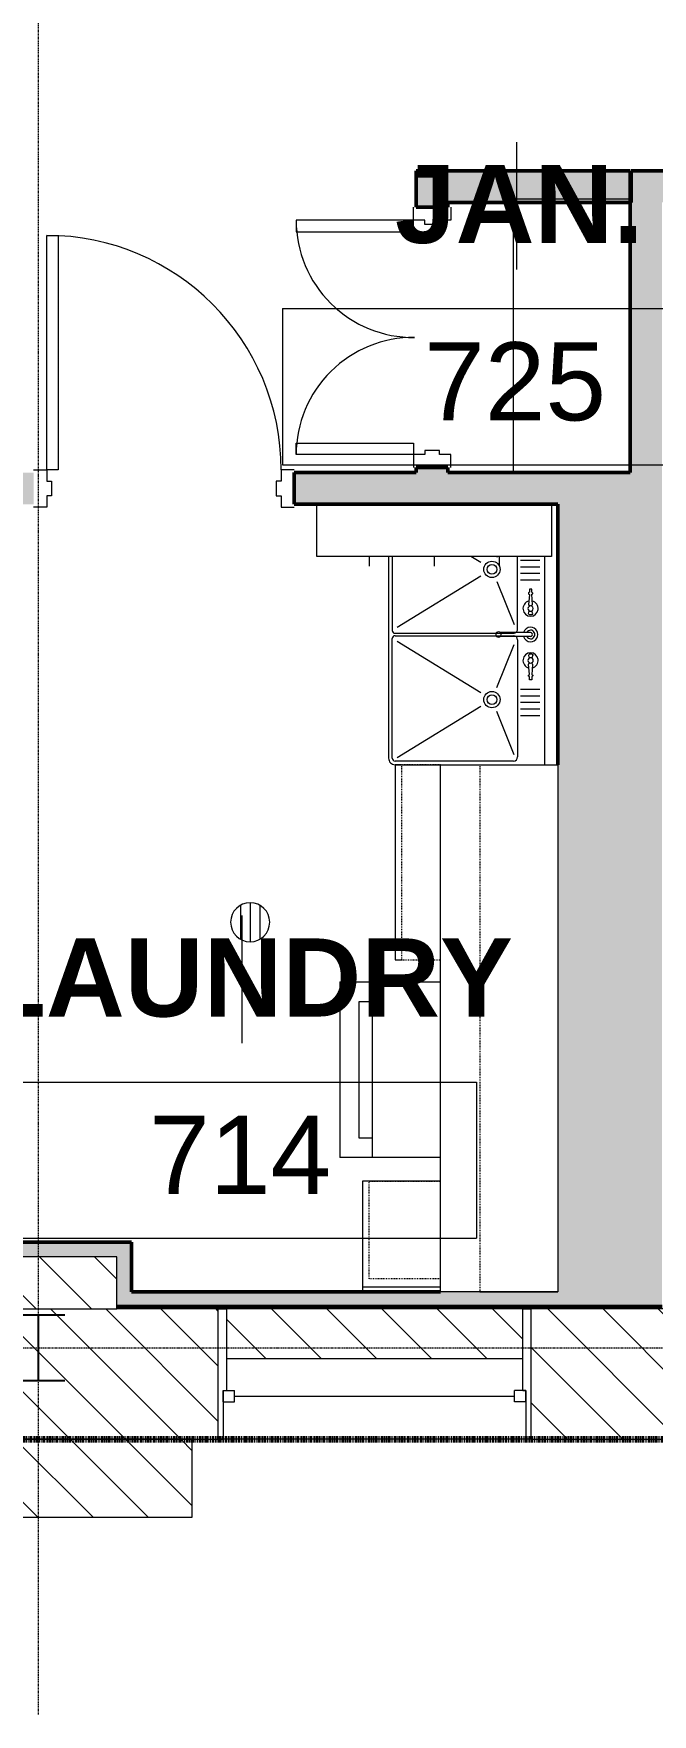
# Model space of a CAD drawing. Header units: inches. Extents: x -1106 to 1409, y -1111 to 918.
# Drawn here: x 364.9 to 459.9, y -285.5 to -27.3 of the extents above; entities that cross this region are included whole.
import ezdxf

# ---------------------------------------------------------------- set-up
doc = ezdxf.new("R2010")
doc.units = ezdxf.units.IN
doc.header["$MEASUREMENT"] = 0
for name, pattern in [('Dash', [0.25, 0.125, -0.125]), ('Dash_2_', [0.25, 0.125, -0.125]), ('Double Dash 3_8_', [1, 0.375, -0.125, 0.125, -0.125, 0.125, -0.125]), ('Grid Line 1_4_', [0.4375, 0.25, -0.0625, 0.0625, -0.0625])]:
    doc.linetypes.add(name, pattern=pattern)
for name, color, linetype, lineweight in [('A-AREA-IDEN', 2, 'Continuous', 9), ('A-DETL', 90, 'Continuous', 13), ('A-DOOR', 31, 'Continuous', 13), ('A-DOOR-FRAM', 31, 'Continuous', 20), ('A-GENM', 13, 'Continuous', 9), ('A-GLAZ', 151, 'Continuous', 13), ('A-WALL', 113, 'Continuous', 13), ('A-WALL-PATT', 111, 'Continuous', 13), ('I-WALL', 2, 'Continuous', 13), ('P-SANR-FIXT', 6, 'Continuous', 9), ('Q-CASE', 31, 'Continuous', 9), ('Q-CASE-HDLN', 31, 'Dash_2_', 9), ('Q-SPCQ', 91, 'Continuous', 13), ('S-COLS', 52, 'Continuous', 13), ('S-COLS-SYMB', 171, 'Continuous', 20), ('S-GRID', 1, 'Continuous', 9)]:
    doc.layers.add(name, color=color, linetype=linetype, lineweight=lineweight)
doc.styles.add('Arial_3', font='arial.ttf', dxfattribs={"height": 12})
doc.styles.add('Arial_B', font='arialbd.ttf', dxfattribs={"height": 12})
pattern_1 = [(135, (0, 0), (-4.24264, -4.24264), [])]

# ---------------------------------------------------------------- blocks, each defined once
blk = doc.blocks.new('Concrete-Square-Column - 24 x 8 pier-3368452-7TH FLOOR TELECOM UNDERFLOOR ROUTING PLAN')
at = {"layer": 'S-COLS', "lineweight": 9}
h = blk.add_hatch(dxfattribs=at)
h.set_pattern_fill('FP_10', color=53, style=0, pattern_type=2)
h.set_pattern_definition([(225, (-219.244, -365.68), (4.24264, -4.24264), [])])
h.paths.add_polyline_path([(4, 12), (-4, 12), (-4, -12), (4, -12), (4, 2.01)], flags=0)
at = {"layer": 'S-COLS', "color": 133, "lineweight": 20}
for p, q in [((4, 12), (-4, 12)), ((-4, 12), (-4, -12)), ((4, -12), (4, 12)), ((-4, -12), (4, -12))]:
    blk.add_line(p, q, dxfattribs=at)
blk = doc.blocks.new('Single-HM Frame - Private Bathroom 8 ft high-2839934-7TH FLOOR TELECOM UNDERFLOOR ROUTING PLAN')
at = {"layer": 'A-DOOR', "color": 253}
for p, q in [((-18, 2.87), (-17.99, 38.87)), ((-17.99, 38.87), (-16.24, 38.87)), ((-16.24, 38.87), (-16.25, 2.87)), ((-16.25, 2.87), (-18, 2.87))]:
    blk.add_line(p, q, dxfattribs=at)
blk.add_arc((-18, 2.87), 36, 360, 89.99, dxfattribs=at)
at = {"layer": 'A-DOOR-FRAM', "color": 133}
for p, q in [((-20, 2.87), (-18, 2.87)), ((-18, 2.87), (-18, 1.12)), ((18, 2.87), (18, 1.12)), ((20, 2.87), (18, 2.87)), ((-18, 1.12), (-17.25, 1.12)), ((-17.25, 1.12), (-17.25, -1.12)), ((17.25, 1.12), (17.25, -1.12)), ((18, 1.12), (17.25, 1.12)), ((-18, -1.12), (-18, -2.87)), ((-17.25, -1.12), (-18, -1.12)), ((17.25, -1.12), (18, -1.12)), ((18, -1.12), (18, -2.87)), ((-18, -2.87), (-20, -2.87)), ((18, -2.87), (20, -2.87))]:
    blk.add_line(p, q, dxfattribs=at)
blk = doc.blocks.new('Double Flush-HM Frame - 3_-0_ Storeroom-1429730-7TH FLOOR TELECOM UNDERFLOOR ROUTING PLAN')
at = {"layer": 'A-DOOR', "color": 133, "lineweight": 20}
for p, q in [((-36, 20.875), (-34.25, 20.875)), ((-36, 2.875), (-36, 20.875)), ((-34.25, 20.875), (-34.25, 2.875)), ((-1.75, 20.875), (-1.75, 2.875)), ((0, 20.875), (-1.75, 20.875)), ((0, 2.875), (0, 20.875)), ((-34.25, 2.875), (-36, 2.875)), ((-1.75, 2.875), (0, 2.875))]:
    blk.add_line(p, q, dxfattribs=at)
at = {"layer": 'A-DOOR', "color": 53, "lineweight": 9}
for centre, start, end in [((-36, 2.875), 359.5, 90), ((0, 2.875), 90, 180.5)]:
    blk.add_arc(centre, 18, start, end, dxfattribs=at)
at = {"layer": 'A-DOOR-FRAM', "color": 133}
for p, q in [((-36, 2.875), (-38, 2.875)), ((-36, 1.125), (-36, 2.875)), ((0, 2.875), (2, 2.875)), ((0, 1.125), (0, 2.875)), ((-35.375, 1.125), (-36, 1.125)), ((-35.375, -1.125), (-35.375, 1.125)), ((-0.625, 1.125), (0, 1.125)), ((-0.625, -1.125), (-0.625, 1.125)), ((-36, -1.125), (-35.375, -1.125)), ((-36, -2.875), (-36, -1.125)), ((0, -1.125), (-0.625, -1.125)), ((0, -2.875), (0, -1.125)), ((-38, -2.875), (-36, -2.875)), ((2, -2.875), (0, -2.875))]:
    blk.add_line(p, q, dxfattribs=at)
blk = doc.blocks.new('Sink Utility-Double Bowl - Sink Utility-Double Bowl-3425820-7TH FLOOR TELECOM UNDERFLOOR ROUTING PLAN')
at = {"layer": 'P-SANR-FIXT', "color": 53}
for p, q in [((20, 12), (-12, 12)), ((-11.42, 8.25), (-11.42, 11.25)), ((-10.42, 8.25), (-10.42, 11.25)), ((-9.42, 8.25), (-9.42, 11.25)), ((-8.42, 8.25), (-8.42, 11.25)), ((8.42, 8.25), (8.42, 11.25)), ((9.42, 8.25), (9.42, 11.25)), ((10.42, 8.25), (10.42, 11.25)), ((11.42, 8.25), (11.42, 11.25)), ((12.42, 8.25), (12.42, 11.25)), ((-0.81, 7.81), (-12, 7.81)), ((0.81, 7.81), (18.81, 7.81)), ((-8.15, 4.63), (-1.53, 7.31)), ((-0.19, -11), (-0.19, 7.19)), ((0.19, -11), (0.19, 7.19)), ((8.15, 4.63), (1.53, 7.31)), ((18.47, 7.31), (11.85, 4.63)), ((19.44, 7.19), (19.44, -11)), ((-12, 4.69), (-11.85, 4.63)), ((-11.05, 2.17), (-12, 0.61)), ((-8.96, 2.16), (-1.06, -10.7)), ((8.96, 2.16), (1.06, -10.7)), ((11.05, 2.17), (18.94, -10.7)), ((20, -11), (20, -4)), ((-12, -11.44), (-0.62, -11.44)), ((-12, -12), (19, -12)), ((19, -11.44), (0.63, -11.44))]:
    blk.add_line(p, q, dxfattribs=at)
at = {"layer": 'P-SANR-FIXT'}
for p, q in [((-6.94, 10), (-6.94, 9.65)), ((-6.48, 10), (-6.94, 10)), ((-6.94, 9.65), (-6.5, 9.65)), ((-6.5, 9.65), (-6.39, 9.49)), ((-6.36, 10.14), (-6.48, 10)), ((-6.39, 9.49), (-6.26, 9.49)), ((-6.26, 10.14), (-6.36, 10.14)), ((-6.19, 9.98), (-6.26, 10.14)), ((-6.26, 9.49), (-6.17, 9.64)), ((-4.58, 10.12), (-6.19, 9.98)), ((-6.17, 9.64), (-4.56, 9.5)), ((-4.56, 10.05), (-4.58, 10.12)), ((-4.36, 9.98), (-4.56, 10.05)), ((-4.56, 9.5), (-4.53, 9.56)), ((-4.53, 9.56), (-4.36, 9.64)), ((-3.21, 9.47), (-3.62, 9.6)), ((-3.17, 10.17), (-3.6, 9.98)), ((-3.02, 9.6), (-3.21, 9.47)), ((-3.02, 10.05), (-3.17, 10.17)), ((-3.02, 10.05), (-3.02, 9.6)), ((-0.3, 9.81), (-0.3, 5.15)), ((0.3, 9.81), (0.3, 5.15)), ((3.02, 10.05), (3.17, 10.17)), ((3.02, 10.05), (3.02, 9.6)), ((3.02, 9.6), (3.21, 9.47)), ((3.17, 10.17), (3.6, 9.98)), ((3.21, 9.47), (3.62, 9.6)), ((4.36, 9.98), (4.56, 10.05)), ((4.53, 9.56), (4.36, 9.64)), ((4.56, 9.5), (4.53, 9.56)), ((4.56, 10.05), (4.58, 10.12)), ((6.17, 9.64), (4.56, 9.5)), ((4.58, 10.12), (6.19, 9.98)), ((6.26, 9.49), (6.17, 9.64)), ((6.19, 9.98), (6.26, 10.14)), ((6.26, 10.14), (6.36, 10.14)), ((6.39, 9.49), (6.26, 9.49)), ((6.36, 10.14), (6.48, 10)), ((6.5, 9.65), (6.39, 9.49)), ((6.48, 10), (6.94, 10)), ((6.94, 9.65), (6.5, 9.65)), ((6.94, 10), (6.94, 9.65))]:
    blk.add_line(p, q, dxfattribs=at)
at = {"layer": 'P-SANR-FIXT', "color": 53}
for centre, radius in [((-10, 3.87), 1.25), ((-10, 3.87), 0.75), ((10, 3.87), 1.25), ((10, 3.87), 0.75)]:
    blk.add_circle(centre, radius, dxfattribs=at)
at = {"layer": 'P-SANR-FIXT'}
for centre, radius, start, end in [((-3.98, 9.81), 1.17, 360, 166.9274), ((0, 9.81), 1.11, 360, 180), ((0, 9.81), 0.664, 360, 180), ((3.98, 9.81), 1.17, 13.0726, 180), ((-3.98, 9.81), 1.17, 193.2687, 360), ((-3.98, 9.81), 0.417, 360, 180), ((-3.98, 9.81), 0.417, 180, 360), ((0, 9.81), 1.11, 180, 254.127), ((0, 9.81), 0.664, 180, 242.7343), ((0, 9.81), 0.304, 360, 180), ((0, 9.81), 0.664, 297.2657, 360), ((0, 9.81), 1.11, 285.873, 360), ((3.98, 9.81), 1.17, 180, 346.7313), ((3.98, 9.81), 0.417, 0, 180), ((3.98, 9.81), 0.417, 180, 0), ((0, 4.87), 0.414, 360, 180), ((0, 4.87), 0.414, 180, 360)]:
    blk.add_arc(centre, radius, start, end, dxfattribs=at)
at = {"layer": 'P-SANR-FIXT', "color": 53}
for centre, radius, start, end in [((-0.81, 7.19), 0.625, 360, 90), ((0.81, 7.19), 0.625, 90, 180), ((18.81, 7.19), 0.625, 0, 90), ((-0.62, -11), 0.437, 270, 360), ((0.63, -11), 0.437, 180, 270), ((19, -11), 0.437, 270, 360), ((19, -11), 1, 270, 0)]:
    blk.add_arc(centre, radius, start, end, dxfattribs=at)
blk = doc.blocks.new('Double Hung - 48_ x 88_-2956991-7TH FLOOR TELECOM UNDERFLOOR ROUTING PLAN')
at = {"layer": 'A-GLAZ', "color": 133, "lineweight": 20}
for p, q in [((-22.75, 10), (-24, 10)), ((-22.75, 10), (-22.75, -2.5)), ((22.75, 10), (24, 10)), ((22.75, -2.5), (22.75, 10)), ((-23.25, -2.5), (-21.5, -2.5)), ((-23.25, -4.25), (-23.25, -2.5)), ((-23.25, -2.5), (-22.75, -2.5)), ((-23.25, -2.5), (-23.25, -10)), ((-21.5, -4.25), (-21.5, -2.5)), ((21.5, -4.25), (21.5, -2.5)), ((23.25, -2.5), (21.5, -2.5)), ((22.75, -2.5), (23.25, -2.5)), ((23.25, -4.25), (23.25, -2.5)), ((23.25, -2.5), (23.25, -10)), ((-23.25, -4.25), (-21.5, -4.25)), ((-21.5, -3.375), (21.5, -3.375)), ((23.25, -4.25), (21.5, -4.25)), ((-24, -10), (-23.25, -10)), ((24, -10), (23.25, -10))]:
    blk.add_line(p, q, dxfattribs=at)
blk = doc.blocks.new('1236 - Counter Top - 24_ Depth-3433125-7TH FLOOR TELECOM UNDERFLOOR ROUTING PLAN')
at = {"layer": 'Q-CASE'}
for p, q in [((-47.26, -24), (-47.26, -25)), ((-47.26, -25), (-17.26, -25)), ((-17.26, -25), (-17.26, -24))]:
    blk.add_line(p, q, dxfattribs=at)
blk = doc.blocks.new('TMI_D1122-Base_1Drawer_2Doors - 30_ x 36_ x 24_-3433119-7TH FLOOR TELECOM UNDERFLOOR ROUTING PLAN')
at = {"layer": 'Q-CASE-HDLN', "color": 53, "linetype": 'Dash'}
for p, q in [((-14.26, -18), (-14.26, -24)), ((15.74, -24), (15.74, -18)), ((-14.26, -24), (15.74, -24))]:
    blk.add_line(p, q, dxfattribs=at)
blk = doc.blocks.new('Base Cabinet-Single Door _ Drawer - 15__-3051401-7TH FLOOR TELECOM UNDERFLOOR ROUTING PLAN')
at = {"layer": 'Q-CASE', "linetype": 'Dash'}
for p, q in [((-6.76, 24), (8.24, 24)), ((-6.76, 13), (-6.76, 24)), ((8.24, 24), (8.24, 13))]:
    blk.add_line(p, q, dxfattribs=at)
blk = doc.blocks.new('1236 - Counter Top - 30_ Depth-3051837-7TH FLOOR TELECOM UNDERFLOOR ROUTING PLAN')
at = {"layer": 'Q-CASE'}
for p, q in [((-47.26, -18), (-47.26, -30)), ((-47.26, -30), (-31.01, -30))]:
    blk.add_line(p, q, dxfattribs=at)
at = {"layer": 'Q-CASE', "color": 53}
for p, q in [((-31.01, -18), (-31.01, -30)), ((-31.01, -30), (-30.26, -30))]:
    blk.add_line(p, q, dxfattribs=at)
blk = doc.blocks.new('Closet Shelf and Pole - 18_ Deep x 8_H-3525287-7TH FLOOR TELECOM UNDERFLOOR ROUTING PLAN')
at = {"layer": 'Q-CASE', "color": 53}
for p, q in [((0, -18), (0, 0)), ((0, 0), (81, 0)), ((81, 0), (81, -18)), ((0, -12), (0, 0)), ((81, -12), (81, 0)), ((81, -18), (0, -18))]:
    blk.add_line(p, q, dxfattribs=at)
at = {"layer": 'Q-CASE-HDLN', "color": 53, "linetype": 'Dash'}
blk.add_line((0, -12), (81, -12), dxfattribs=at)
blk = doc.blocks.new('Melamine Shelving - 16_ Deep - 4 shelves-3429305-7TH FLOOR TELECOM UNDERFLOOR ROUTING PLAN')
at = {"layer": 'Q-CASE', "color": 53}
for p, q in [((0, 0), (42, 0)), ((0, 0), (0, -18)), ((42, 0), (42, -18)), ((0, -18), (42, -18))]:
    blk.add_line(p, q, dxfattribs=at)
blk = doc.blocks.new('Washer-Dryer-Stack - 27_ x 31_ _3_8cf W_ 5_9cf D_-2030742-7TH FLOOR TELECOM UNDERFLOOR ROUTING PLAN')
at = {"layer": 'Q-SPCQ', "color": 53, "lineweight": 9}
for p, q in [((-13.5, -10.5), (-13.5, 0)), ((13.5, 0), (13.5, -10.5)), ((-13.5, -15.5), (-13.5, -10.5)), ((-13.5, -10.5), (13.5, -10.5)), ((-10.5, -12.5), (-10.5, -10.5)), ((10.5, -12.5), (-10.5, -12.5)), ((10.5, -10.5), (10.5, -12.5)), ((13.5, -10.5), (13.5, -15.5)), ((-13.5, -15.5), (13.5, -15.5))]:
    blk.add_line(p, q, dxfattribs=at)
blk = doc.blocks.new('Floor Drain - 6_ Diameter-4443130-7TH FLOOR TELECOM UNDERFLOOR ROUTING PLAN')
at = {"layer": 'P-SANR-FIXT'}
for p, q in [((-1.5, 2.6), (-1.5, -2.6)), ((0, 3), (0, -3)), ((1.5, 2.6), (1.5, -2.6))]:
    blk.add_line(p, q, dxfattribs=at)
for start, end in [(360, 180), (180, 360)]:
    blk.add_arc((0, 0), 3, start, end, dxfattribs=at)
blk = doc.blocks.new('Utility_Shelf-Bradley_Corp-Mop_Holder_Hooks-Stainless-998x - 9984 BradEX-4991284-7TH FLOOR TELECOM UNDERFLOOR ROUTING PLAN')
at = {"layer": 'A-GENM', "color": 53}
for p, q in [((416.42, -107.69), (416.42, -108.81)), ((426.42, -107.69), (426.42, -108.81)), ((436.42, -107.69), (436.42, -108.81)), ((416.42, -108.81), (416.42, -109.13)), ((426.42, -108.81), (426.42, -109.13)), ((436.42, -108.81), (436.42, -109.13))]:
    blk.add_line(p, q, dxfattribs=at)
at = {"layer": 'Q-SPCQ', "color": 53, "lineweight": 9}
for p, q in [((408.42, -107.62), (408.42, -99.62)), ((444.42, -99.62), (444.42, -107.62)), ((408.46, -107.62), (408.42, -107.62)), ((444.37, -107.62), (408.46, -107.62)), ((444.42, -107.62), (444.37, -107.62))]:
    blk.add_line(p, q, dxfattribs=at)
blk = doc.blocks.new('18433_1 - AEO NY - CENTRAL_rvt-1-7TH FLOOR TELECOM UNDERFLOOR ROUTING PLAN')
at = {"layer": 'A-WALL-PATT'}
h = blk.add_hatch(color=253, dxfattribs=at)
h.paths.add_polyline_path([(423.67, -94.74), (428.54, -94.74), (428.54, -93.99), (423.67, -93.99)], flags=0)
h.paths.add_polyline_path([(423.67, -53.99), (428.54, -53.99), (428.54, -48.37), (423.67, -48.37)], flags=0)
for points in [[(456.54, -53.24), (456.54, -48.37), (428.54, -48.37), (428.54, -53.24)], [(461.42, -99.24), (461.42, -53.24), (456.54, -53.24), (456.54, -99.24), (457.91, -99.24)], [(457.91, -222.87), (461.42, -222.87), (461.42, -99.24), (445.42, -99.24), (445.42, -222.87)], [(377.68, -215.24), (379.93, -215.24), (379.93, -212.99), (353.68, -212.99), (353.68, -215.24), (367.69, -215.24)], [(379.93, -220.62), (379.93, -215.24), (377.68, -215.24), (377.68, -220.62)], [(445.42, -222.87), (445.42, -220.62), (377.68, -220.62), (377.68, -222.87), (427.42, -222.87)]]:
    blk.add_hatch(color=253, dxfattribs=at).paths.add_polyline_path(points, flags=0)
h = blk.add_hatch(color=253, dxfattribs=at)
h.paths.add_polyline_path([(598.92, -53.24), (598.92, -48.37), (504.42, -48.37), (504.42, -53.24), (593.25, -53.24)], flags=0)
h.paths.add_polyline_path([(464.42, -53.24), (464.42, -48.37), (456.67, -48.37), (456.67, -53.24), (461.42, -53.24)], flags=0)
h = blk.add_hatch(color=253, dxfattribs=at)
h.paths.add_polyline_path([(404.92, -99.62), (445.42, -99.62), (445.42, -99.24), (456.54, -99.24), (456.54, -94.74), (404.92, -94.74)], flags=0)
h.paths.add_polyline_path([(364.92, -99.62), (364.92, -94.74), (357.56, -94.74), (357.56, -99.62)], flags=0)
at = {"layer": 'A-WALL-PATT', "lineweight": 9}
h = blk.add_hatch(dxfattribs=at)
h.set_pattern_fill('FP_1', color=53, style=0, pattern_type=2)
h.set_pattern_definition(pattern_1)
h.paths.add_polyline_path([(633.4, -243.24), (633.4, -223.24), (585.27, -223.24), (585.27, -243.24), (627.18, -243.24)], flags=0)
h.paths.add_polyline_path([(537.27, -243.24), (537.27, -223.24), (513.27, -223.24), (513.27, -243.24)], flags=0)
h.paths.add_polyline_path([(465.27, -243.24), (465.27, -223.24), (441.27, -223.24), (441.27, -243.24), (457.91, -243.24)], flags=0)
h.paths.add_polyline_path([(393.27, -243.24), (393.27, -223.24), (333.27, -223.24), (333.27, -243.24), (367.69, -243.24)], flags=0)
h.paths.add_polyline_path([(277.47, -243.24), (285.27, -243.24), (285.27, -223.24), (261.27, -223.24), (261.27, -243.24)], flags=0)
h.paths.add_polyline_path([(213.27, -243.24), (213.27, -223.24), (189.27, -223.24), (189.27, -243.24)], flags=0)
h.paths.add_polyline_path([(125.27, -243.24), (141.27, -243.24), (141.27, -223.24), (125.27, -223.24)], flags=0)
h = blk.add_hatch(dxfattribs=at)
h.set_pattern_fill('FP_1', color=53, style=0, pattern_type=2)
h.set_pattern_definition(pattern_1)
h.paths.add_polyline_path([(440.02, -230.87), (440.02, -223.24), (394.52, -223.24), (394.52, -230.87)], flags=0)
h = blk.add_hatch(dxfattribs=at)
h.set_pattern_fill('FP_1', color=53, style=0, pattern_type=2)
h.set_pattern_definition(pattern_1)
h.paths.add_polyline_path([(389.27, -255.24), (389.27, -243.24), (341.27, -243.24), (341.27, -255.24), (367.69, -255.24)], flags=0)
at = {"layer": 'A-WALL', "color": 133, "lineweight": 20}
for p, q in [((393.27, -223.24), (377.68, -223.24)), ((393.27, -243.24), (393.27, -223.24)), ((440.02, -223.24), (394.52, -223.24)), ((394.52, -223.24), (394.52, -230.87)), ((440.02, -230.87), (440.02, -223.24)), ((465.27, -223.24), (441.27, -223.24)), ((441.27, -223.24), (441.27, -243.24)), ((394.52, -230.87), (440.02, -230.87)), ((333.27, -243.24), (393.27, -243.24)), ((389.27, -243.24), (341.27, -243.24)), ((389.27, -255.24), (389.27, -243.24)), ((441.27, -243.24), (465.27, -243.24)), ((341.27, -255.24), (389.27, -255.24))]:
    blk.add_line(p, q, dxfattribs=at)
at = {"layer": 'A-WALL', "color": 53, "lineweight": 9}
for p, q in [((393.27, -223.24), (394.52, -223.24)), ((440.02, -223.24), (441.27, -223.24)), ((441.27, -243.24), (393.27, -243.24))]:
    blk.add_line(p, q, dxfattribs=at)
at = {"layer": 'I-WALL', "color": 213, "lineweight": 50}
for p, q in [((428.54, -48.37), (423.67, -48.37)), ((423.67, -48.37), (423.67, -53.99)), ((456.54, -48.37), (428.54, -48.37)), ((456.54, -53.24), (456.54, -48.37)), ((464.42, -48.37), (456.67, -48.37)), ((456.67, -48.37), (456.67, -53.24)), ((423.67, -53.99), (428.54, -53.99)), ((428.54, -53.99), (428.54, -53.24)), ((428.54, -53.24), (456.54, -53.24)), ((456.67, -53.24), (456.54, -53.24)), ((456.54, -53.24), (456.54, -94.74)), ((423.67, -94.74), (404.92, -94.74)), ((404.92, -94.74), (404.92, -99.62)), ((428.54, -93.99), (423.67, -93.99)), ((423.67, -93.99), (423.67, -94.74)), ((428.54, -94.74), (428.54, -93.99)), ((456.54, -94.74), (428.54, -94.74)), ((404.92, -99.62), (445.42, -99.62)), ((445.42, -99.62), (445.42, -139.62)), ((379.93, -212.99), (354.81, -212.99)), ((379.93, -215.24), (379.93, -212.99)), ((379.93, -220.62), (379.93, -215.24)), ((427.42, -220.62), (379.93, -220.62)), ((377.68, -222.87), (445.42, -222.87)), ((445.42, -222.87), (461.42, -222.87))]:
    blk.add_line(p, q, dxfattribs=at)
at = {"layer": 'S-GRID', "linetype": 'Grid Line 1_4_'}
for p, q in [((365.68, -285.52), (365.68, 870.85)), ((965.79, -229.24), (-931.82, -229.24))]:
    blk.add_line(p, q, dxfattribs=at)
at = {"color": 53, "lineweight": 9}
for name, p, rotation in [('Double Flush-HM Frame - 3_-0_ Storeroom-1429730-7TH FLOOR TELECOM UNDERFLOOR ROUTING PLAN', (426.1, -55.99), 90), ('Melamine Shelving - 16_ Deep - 4 shelves-3429305-7TH FLOOR TELECOM UNDERFLOOR ROUTING PLAN', (456.54, -52.74), 269.9999999999998), ('Sink Utility-Double Bowl - Sink Utility-Double Bowl-3425820-7TH FLOOR TELECOM UNDERFLOOR ROUTING PLAN', (431.42, -119.62), 270.0000000000001), ('1236 - Counter Top - 24_ Depth-3433125-7TH FLOOR TELECOM UNDERFLOOR ROUTING PLAN', (445.42, -186.88), 269.9999999999997), ('TMI_D1122-Base_1Drawer_2Doors - 30_ x 36_ x 24_-3433119-7TH FLOOR TELECOM UNDERFLOOR ROUTING PLAN', (445.42, -153.88), 269.9999999999997), ('Closet Shelf and Pole - 18_ Deep x 8_H-3525287-7TH FLOOR TELECOM UNDERFLOOR ROUTING PLAN', (445.42, -139.62), 269.9999999999999), ('Washer-Dryer-Stack - 27_ x 31_ _3_8cf W_ 5_9cf D_-2030742-7TH FLOOR TELECOM UNDERFLOOR ROUTING PLAN', (427.42, -186.49), 269.9999999999996), ('1236 - Counter Top - 30_ Depth-3051837-7TH FLOOR TELECOM UNDERFLOOR ROUTING PLAN', (445.42, -250.88), 269.9999999999994), ('Base Cabinet-Single Door _ Drawer - 15__-3051401-7TH FLOOR TELECOM UNDERFLOOR ROUTING PLAN', (440.42, -211.86), 90.0000000000005), ('Concrete-Square-Column - 24 x 8 pier-3368452-7TH FLOOR TELECOM UNDERFLOOR ROUTING PLAN', (365.68, -219.24), 270.0000000000001)]:
    blk.add_blockref(name, p, dxfattribs=dict(at, rotation=rotation))
for name, p in [('Single-HM Frame - Private Bathroom 8 ft high-2839934-7TH FLOOR TELECOM UNDERFLOOR ROUTING PLAN', (384.92, -97.18)), ('Utility_Shelf-Bradley_Corp-Mop_Holder_Hooks-Stainless-998x - 9984 BradEX-4991284-7TH FLOOR TELECOM UNDERFLOOR ROUTING PLAN', (0, 0)), ('Floor Drain - 6_ Diameter-4443130-7TH FLOOR TELECOM UNDERFLOOR ROUTING PLAN', (398.17, -163.82)), ('Double Hung - 48_ x 88_-2956991-7TH FLOOR TELECOM UNDERFLOOR ROUTING PLAN', (417.27, -233.24))]:
    blk.add_blockref(name, p, dxfattribs=at)
blk = doc.blocks.new('W-Wide Flange-Column - W10X49-819827-7TH FLOOR TELECOM UNDERFLOOR ROUTING PLAN')
at = {"layer": 'S-COLS-SYMB', "color": 63, "lineweight": 25}
for p, q in [((-4.01, 5.05), (4.01, 5.05)), ((0, 5.05), (0, -5.05)), ((-4.01, -5.05), (4.01, -5.05))]:
    blk.add_line(p, q, dxfattribs=at)
blk = doc.blocks.new('5649_structural model_2019_rvt-1-7TH FLOOR TELECOM UNDERFLOOR ROUTING PLAN')
at = {"color": 123, "lineweight": 13, "rotation": 180}
blk.add_blockref('W-Wide Flange-Column - W10X49-819827-7TH FLOOR TELECOM UNDERFLOOR ROUTING PLAN', (365.68, -229.24), dxfattribs=at)
blk = doc.blocks.new('Room Tag - Room Tag-84095-7TH FLOOR TELECOM UNDERFLOOR ROUTING PLAN')
at = {"layer": 'A-AREA-IDEN'}
for p, q in [((-0.375, -0.0625), (-0.375, -0.3125)), ((-0.375, -0.0625), (0.375, -0.0625)), ((0.375, -0.0625), (0.375, -0.3125)), ((-0.375, -0.3125), (0.375, -0.3125))]:
    blk.add_line(p, q, dxfattribs=at)

msp = doc.modelspace()

# ---------------------------------------------------------------- block references
at = {"lineweight": 5}
msp.add_blockref('18433_1 - AEO NY - CENTRAL_rvt-1-7TH FLOOR TELECOM UNDERFLOOR ROUTING PLAN', (0, 0), dxfattribs=at)

# ---------------------------------------------------------------- next in the draw order: linework, layer by layer
at = {"layer": 'A-AREA-IDEN'}
for p, q in [((439.13, -63.55), (439.13, -43.97)), ((396.93, -182.38), (396.94, -162.81))]:
    msp.add_line(p, q, dxfattribs=at)
at = {"layer": 'A-DETL', "linetype": 'Double Dash 3_8_', "lineweight": 140}
msp.add_line((125.27, -243.24), (934.11, -243.24), dxfattribs=at)

# ---------------------------------------------------------------- next in the draw order: block references
at = {"lineweight": 5}
msp.add_blockref('5649_structural model_2019_rvt-1-7TH FLOOR TELECOM UNDERFLOOR ROUTING PLAN', (0, 0), dxfattribs=at)
at = {"layer": 'A-AREA-IDEN', "xscale": 95.99999999999994, "yscale": 95.99999999999994, "zscale": 95.99999999999994}
for p in [(439.13, -63.55), (396.93, -182.38)]:
    msp.add_blockref('Room Tag - Room Tag-84095-7TH FLOOR TELECOM UNDERFLOOR ROUTING PLAN', p, dxfattribs=at)

# ---------------------------------------------------------------- next in the draw order: texts
at = {"layer": 'A-AREA-IDEN', "char_height": 12, "attachment_point": 1}
for s, insert, width, style in [('JAN.', (420.4, -47.47), 45.147, 'Arial_B'), ('725', (424.86, -74.73), 33.633, 'Arial_3'), ('LAUNDRY', (356.56, -166.31), 97.566, 'Arial_B'), ('714', (382.65, -193.56), 33.633, 'Arial_3')]:
    msp.add_mtext(s, dxfattribs=dict(at, insert=insert, width=width, style=style))

doc.saveas('drawing.dxf')
